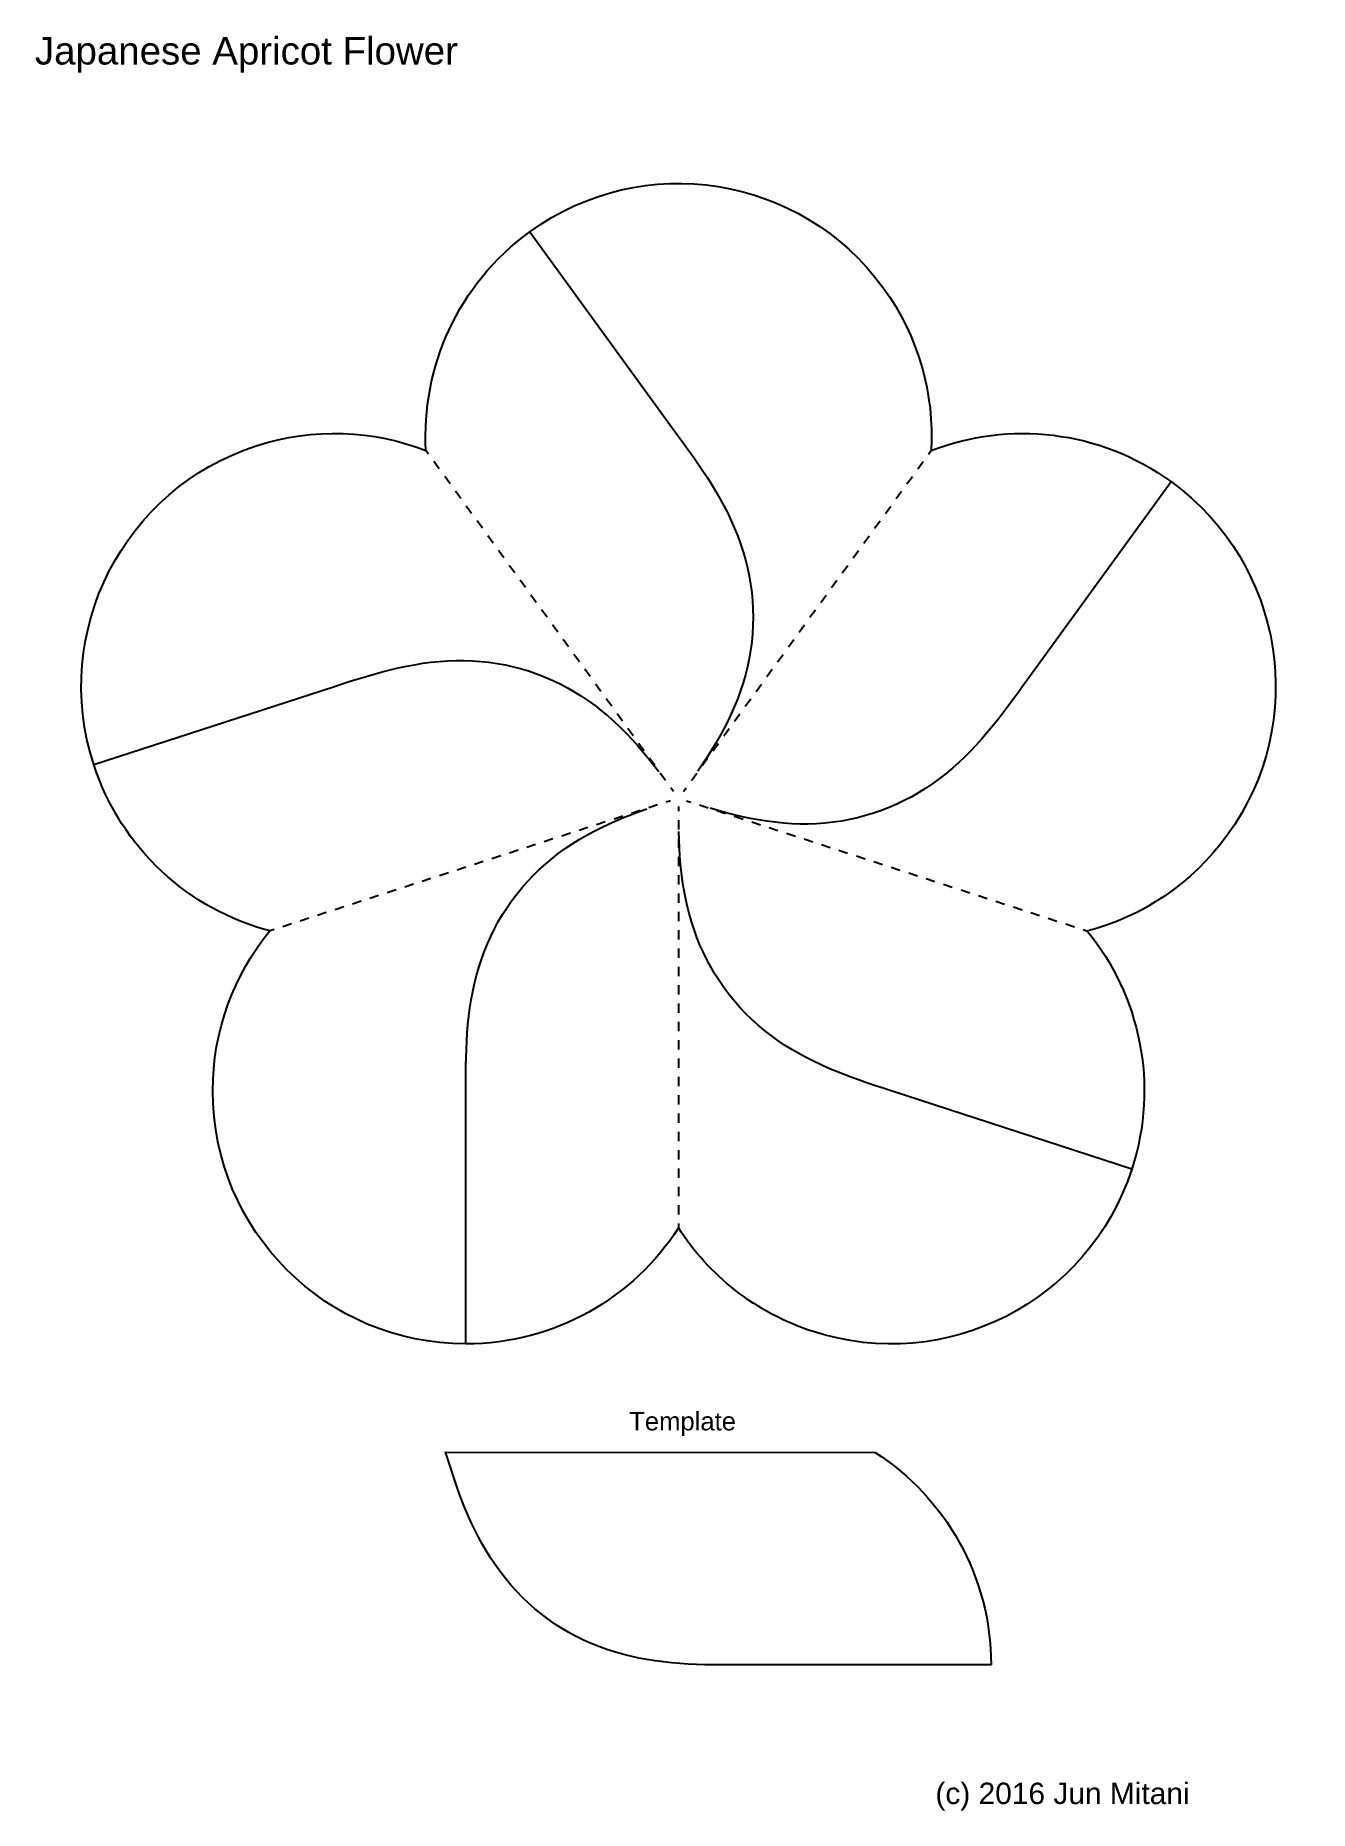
# Model space of a CAD drawing. Extents: x 11 to 211, y -288 to -9.
import ezdxf

# ---------------------------------------------------------------- set-up
doc = ezdxf.new("R2010")
doc.units = 0
for name, pattern in [('AI-LINETYPE-1', [2.878173, 1.439086, -1.439086]), ('AI-LINETYPE-2', [2.877728, 1.438864, -1.438864]), ('AI-LINETYPE-3', [2.877354, 1.438677, -1.438677]), ('AI-LINETYPE-4', [2.877157, 1.438578, -1.438578]), ('AI-LINETYPE-5', [2.8777, 1.43885, -1.43885])]:
    doc.linetypes.add(name, pattern=pattern)
for name, color, linetype in [('CUTLINE', 7, 'CONTINUOUS'), ('MOUNTAINLINE', 7, 'CONTINUOUS'), ('TEXT', 7, 'CONTINUOUS'), ('VALLEYLINE', 7, 'CONTINUOUS')]:
    doc.layers.add(name, color=color, linetype=linetype)

# ---------------------------------------------------------------- blocks, each defined once
blk = doc.blocks.new('BLOCK_3')
at = {"layer": 'CUTLINE', "color": 250}
blk.add_lwpolyline([(161.25, -264.76), (121.54, -264.76), (120.23, -264.76), (118.93, -264.76), (117.63, -264.74), (116.32, -264.72), (115.02, -264.68), (113.72, -264.62), (112.41, -264.54), (111.11, -264.43), (109.82, -264.29), (108.52, -264.12), (107.24, -263.92), (105.95, -263.68), (104.68, -263.4), (103.41, -263.08), (102.16, -262.72), (100.92, -262.32), (99.69, -261.88), (98.48, -261.39), (97.29, -260.86), (96.12, -260.28), (94.97, -259.66), (93.85, -259), (92.75, -258.3), (91.68, -257.55), (90.64, -256.76), (89.63, -255.94), (88.66, -255.07), (87.71, -254.17), (86.8, -253.24), (85.93, -252.27), (85.09, -251.27), (84.29, -250.24), (83.53, -249.18), (82.8, -248.1), (82.1, -247), (81.45, -245.87), (80.82, -244.73), (80.23, -243.57), (79.67, -242.39), (79.14, -241.2), (78.63, -239.99), (78.15, -238.78), (77.69, -237.56), (75.64, -231.39), (143.06, -231.4)], dxfattribs=at)
blk = doc.blocks.new('BLOCK_2')
at = {"layer": 'CUTLINE', "color": 250}
blk.add_open_spline([(143.06, -231.4), (154, -238.47), (161.25, -250.77), (161.25, -264.77)], degree=3, dxfattribs=at)
at = {"layer": 'CUTLINE'}
blk.add_blockref('BLOCK_3', (0, 0), dxfattribs=at)
blk = doc.blocks.new('BLOCK_4')
at = {"layer": 'VALLEYLINE', "color": 250}
blk.add_lwpolyline([(189.53, -79.05), (166.2, -111.17), (165.43, -112.22), (164.66, -113.28), (163.88, -114.32), (163.09, -115.36), (162.3, -116.4), (161.48, -117.41), (160.65, -118.42), (159.8, -119.41), (158.92, -120.38), (158.03, -121.32), (157.11, -122.24), (156.16, -123.14), (155.18, -124.01), (154.18, -124.84), (153.16, -125.65), (152.1, -126.42), (151.02, -127.15), (149.92, -127.84), (148.79, -128.49), (147.63, -129.1), (146.46, -129.66), (145.26, -130.18), (144.05, -130.66), (142.81, -131.08), (141.56, -131.46), (140.3, -131.79), (139.03, -132.08), (137.75, -132.31), (136.46, -132.5), (135.16, -132.63), (133.86, -132.72), (132.55, -132.77), (131.25, -132.77), (129.95, -132.72), (128.65, -132.63), (127.35, -132.5), (126.05, -132.33), (124.77, -132.13), (123.48, -131.89), (122.21, -131.62), (120.94, -131.32), (119.67, -131), (118.42, -130.65), (117.16, -130.29)], dxfattribs=at)
blk = doc.blocks.new('BLOCK_5')
at = {"layer": 'VALLEYLINE', "color": 250}
blk.add_lwpolyline([(183.33, -186.93), (145.57, -174.66), (144.33, -174.25), (143.09, -173.84), (141.85, -173.43), (140.62, -173), (139.39, -172.56), (138.17, -172.1), (136.96, -171.62), (135.76, -171.12), (134.56, -170.59), (133.39, -170.02), (132.23, -169.43), (131.08, -168.81), (129.95, -168.15), (128.85, -167.46), (127.77, -166.73), (126.71, -165.96), (125.68, -165.16), (124.68, -164.32), (123.71, -163.45), (122.78, -162.54), (121.88, -161.6), (121.01, -160.62), (120.19, -159.61), (119.4, -158.57), (118.65, -157.5), (117.95, -156.4), (117.29, -155.28), (116.67, -154.13), (116.09, -152.96), (115.56, -151.77), (115.07, -150.56), (114.63, -149.34), (114.23, -148.09), (113.87, -146.84), (113.55, -145.58), (113.27, -144.3), (113.03, -143.02), (112.83, -141.73), (112.66, -140.44), (112.52, -139.14), (112.42, -137.84), (112.33, -136.54), (112.27, -135.24), (112.23, -133.93)], dxfattribs=at)
blk = doc.blocks.new('BLOCK_6')
at = {"layer": 'VALLEYLINE', "color": 250}
blk.add_lwpolyline([(78.81, -214.37), (78.81, -174.66), (78.81, -173.35), (78.82, -172.05), (78.83, -170.74), (78.86, -169.44), (78.9, -168.14), (78.96, -166.83), (79.04, -165.53), (79.15, -164.23), (79.28, -162.93), (79.45, -161.64), (79.66, -160.35), (79.9, -159.07), (80.18, -157.8), (80.49, -156.53), (80.85, -155.28), (81.25, -154.04), (81.7, -152.81), (82.19, -151.6), (82.72, -150.41), (83.29, -149.24), (83.91, -148.09), (84.57, -146.97), (85.28, -145.87), (86.02, -144.8), (86.81, -143.76), (87.64, -142.75), (88.5, -141.77), (89.4, -140.83), (90.34, -139.92), (91.31, -139.05), (92.31, -138.21), (93.33, -137.41), (94.39, -136.64), (95.47, -135.91), (96.58, -135.22), (97.7, -134.56), (98.85, -133.94), (100.01, -133.35), (101.19, -132.79), (102.38, -132.25), (103.58, -131.75), (104.79, -131.27), (106.01, -130.81), (107.24, -130.37)], dxfattribs=at)
blk = doc.blocks.new('BLOCK_7')
at = {"layer": 'VALLEYLINE', "color": 250}
blk.add_lwpolyline([(20.42, -123.44), (58.19, -111.17), (59.43, -110.77), (60.67, -110.37), (61.91, -109.98), (63.16, -109.6), (64.41, -109.23), (65.67, -108.89), (66.93, -108.56), (68.2, -108.26), (69.48, -107.99), (70.76, -107.76), (72.05, -107.55), (73.34, -107.38), (74.64, -107.25), (75.94, -107.17), (77.25, -107.12), (78.55, -107.12), (79.85, -107.16), (81.15, -107.25), (82.45, -107.39), (83.74, -107.57), (85.03, -107.81), (86.3, -108.09), (87.56, -108.42), (88.81, -108.8), (90.04, -109.23), (91.26, -109.7), (92.45, -110.22), (93.63, -110.79), (94.78, -111.39), (95.91, -112.05), (97.02, -112.74), (98.1, -113.47), (99.15, -114.24), (100.18, -115.04), (101.18, -115.88), (102.15, -116.74), (103.1, -117.64), (104.02, -118.56), (104.92, -119.51), (105.79, -120.48), (106.64, -121.47), (107.48, -122.47), (108.29, -123.49), (109.09, -124.52)], dxfattribs=at)
blk = doc.blocks.new('BLOCK_8')
at = {"layer": 'VALLEYLINE', "color": 250}
blk.add_lwpolyline([(88.85, -39.81), (112.19, -71.93), (112.96, -72.99), (113.72, -74.05), (114.48, -75.11), (115.22, -76.18), (115.96, -77.26), (116.67, -78.34), (117.37, -79.45), (118.05, -80.56), (118.7, -81.69), (119.32, -82.84), (119.91, -84), (120.47, -85.18), (121, -86.37), (121.48, -87.58), (121.93, -88.81), (122.34, -90.05), (122.7, -91.3), (123.01, -92.57), (123.28, -93.84), (123.51, -95.13), (123.68, -96.42), (123.81, -97.72), (123.88, -99.02), (123.91, -100.32), (123.88, -101.63), (123.81, -102.93), (123.68, -104.23), (123.51, -105.52), (123.28, -106.81), (123.01, -108.08), (122.7, -109.35), (122.34, -110.6), (121.93, -111.84), (121.48, -113.07), (121, -114.28), (120.47, -115.47), (119.91, -116.65), (119.32, -117.81), (118.7, -118.96), (118.05, -120.09), (117.37, -121.2), (116.67, -122.3), (115.96, -123.39), (115.22, -124.47)], dxfattribs=at)
blk = doc.blocks.new('BLOCK_12')
at = {"layer": 'MOUNTAINLINE', "color": 250}
for points in [[(113.43, -129.12), (114.1, -129.34)], [(175.69, -149.35), (176.36, -149.57)]]:
    blk.add_lwpolyline(points, dxfattribs=at)
at = {"layer": 'MOUNTAINLINE', "color": 250, "linetype": 'AI-LINETYPE-1'}
blk.add_lwpolyline([(115.47, -129.78), (175.01, -149.13)], dxfattribs=at)
blk = doc.blocks.new('BLOCK_11')
at = {"layer": 'MOUNTAINLINE'}
blk.add_blockref('BLOCK_12', (0, 0), dxfattribs=at)
blk = doc.blocks.new('BLOCK_10')
at = {"layer": 'MOUNTAINLINE'}
blk.add_blockref('BLOCK_11', (0, 0), dxfattribs=at)
blk = doc.blocks.new('BLOCK_9')
at = {"layer": 'MOUNTAINLINE'}
blk.add_blockref('BLOCK_10', (0, 0), dxfattribs=at)
blk = doc.blocks.new('BLOCK_16')
at = {"layer": 'MOUNTAINLINE', "color": 250}
for points in [[(112.19, -130.02), (112.19, -130.73)], [(112.19, -195.48), (112.19, -196.18)]]:
    blk.add_lwpolyline(points, dxfattribs=at)
at = {"layer": 'MOUNTAINLINE', "color": 250, "linetype": 'AI-LINETYPE-2'}
blk.add_lwpolyline([(112.19, -132.17), (112.19, -194.76)], dxfattribs=at)
blk = doc.blocks.new('BLOCK_15')
at = {"layer": 'MOUNTAINLINE'}
blk.add_blockref('BLOCK_16', (0, 0), dxfattribs=at)
blk = doc.blocks.new('BLOCK_14')
at = {"layer": 'MOUNTAINLINE'}
blk.add_blockref('BLOCK_15', (0, 0), dxfattribs=at)
blk = doc.blocks.new('BLOCK_13')
at = {"layer": 'MOUNTAINLINE'}
blk.add_blockref('BLOCK_14', (0, 0), dxfattribs=at)
blk = doc.blocks.new('BLOCK_20')
at = {"layer": 'MOUNTAINLINE', "color": 250, "linetype": 'AI-LINETYPE-3'}
blk.add_lwpolyline([(108.91, -129.78), (49.39, -149.12)], dxfattribs=at)
at = {"layer": 'MOUNTAINLINE', "color": 250}
for points in [[(110.95, -129.12), (110.28, -129.34)], [(48.71, -149.34), (48.04, -149.56)]]:
    blk.add_lwpolyline(points, dxfattribs=at)
blk = doc.blocks.new('BLOCK_19')
at = {"layer": 'MOUNTAINLINE'}
blk.add_blockref('BLOCK_20', (0, 0), dxfattribs=at)
blk = doc.blocks.new('BLOCK_18')
at = {"layer": 'MOUNTAINLINE'}
blk.add_blockref('BLOCK_19', (0, 0), dxfattribs=at)
blk = doc.blocks.new('BLOCK_17')
at = {"layer": 'MOUNTAINLINE'}
blk.add_blockref('BLOCK_18', (0, 0), dxfattribs=at)
blk = doc.blocks.new('BLOCK_24')
at = {"layer": 'MOUNTAINLINE', "color": 250}
for points in [[(72.96, -74.72), (72.54, -74.15)], [(111.42, -127.66), (111.01, -127.09)]]:
    blk.add_lwpolyline(points, dxfattribs=at)
at = {"layer": 'MOUNTAINLINE', "color": 250, "linetype": 'AI-LINETYPE-4'}
blk.add_lwpolyline([(110.16, -125.93), (73.38, -75.3)], dxfattribs=at)
blk = doc.blocks.new('BLOCK_23')
at = {"layer": 'MOUNTAINLINE'}
blk.add_blockref('BLOCK_24', (0, 0), dxfattribs=at)
blk = doc.blocks.new('BLOCK_22')
at = {"layer": 'MOUNTAINLINE'}
blk.add_blockref('BLOCK_23', (0, 0), dxfattribs=at)
blk = doc.blocks.new('BLOCK_21')
at = {"layer": 'MOUNTAINLINE'}
blk.add_blockref('BLOCK_22', (0, 0), dxfattribs=at)
blk = doc.blocks.new('BLOCK_28')
at = {"layer": 'MOUNTAINLINE', "color": 250}
for points in [[(151.43, -74.71), (151.84, -74.14)], [(112.96, -127.66), (113.37, -127.09)]]:
    blk.add_lwpolyline(points, dxfattribs=at)
at = {"layer": 'MOUNTAINLINE', "color": 250, "linetype": 'AI-LINETYPE-5'}
blk.add_lwpolyline([(114.22, -125.93), (151.01, -75.29)], dxfattribs=at)
blk = doc.blocks.new('BLOCK_27')
at = {"layer": 'MOUNTAINLINE'}
blk.add_blockref('BLOCK_28', (0, 0), dxfattribs=at)
blk = doc.blocks.new('BLOCK_26')
at = {"layer": 'MOUNTAINLINE'}
blk.add_blockref('BLOCK_27', (0, 0), dxfattribs=at)
blk = doc.blocks.new('BLOCK_25')
at = {"layer": 'MOUNTAINLINE'}
blk.add_blockref('BLOCK_26', (0, 0), dxfattribs=at)

msp = doc.modelspace()

# ---------------------------------------------------------------- linework, layer by layer
at = {"layer": 'CUTLINE', "color": 250}
for points in [[(72.55, -74.15), (71.83, -61.14), (77.53, -48.04), (88.86, -39.81), (106.6, -26.92), (131.43, -30.85), (144.32, -48.6), (149.92, -56.3), (152.34, -65.34), (151.84, -74.15)], [(151.84, -74.15), (164, -69.45), (178.21, -70.83), (189.54, -79.06), (207.28, -91.95), (211.21, -116.78), (198.32, -134.52), (192.73, -142.22), (184.88, -147.32), (176.34, -149.57)], [(48.04, -149.56), (35.44, -146.22), (24.75, -136.75), (20.42, -123.44), (13.65, -102.58), (25.06, -80.18), (45.92, -73.41), (54.97, -70.46), (64.32, -70.95), (72.55, -74.15)], [(112.19, -196.18), (105.12, -207.12), (92.81, -214.37), (78.81, -214.37), (56.88, -214.37), (39.1, -196.59), (39.1, -174.66), (39.1, -165.14), (42.45, -156.4), (48.04, -149.56)], [(176.34, -149.57), (184.57, -159.68), (187.66, -173.62), (183.33, -186.94), (176.55, -207.79), (154.15, -219.21), (133.3, -212.43), (124.24, -209.49), (116.97, -203.6), (112.19, -196.18)]]:
    msp.add_open_spline(points, degree=3, knots=[0, 0, 0, 0, 1, 1, 1, 2, 2, 2, 3, 3, 3, 3], dxfattribs=at)

# ---------------------------------------------------------------- block references
at = {"layer": 'CUTLINE'}
msp.add_blockref('BLOCK_2', (0, 0), dxfattribs=at)
at = {"layer": 'MOUNTAINLINE'}
for name in ['BLOCK_21', 'BLOCK_25', 'BLOCK_17', 'BLOCK_13', 'BLOCK_9']:
    msp.add_blockref(name, (0, 0), dxfattribs=at)
at = {"layer": 'VALLEYLINE'}
for name in ['BLOCK_8', 'BLOCK_4', 'BLOCK_7', 'BLOCK_6', 'BLOCK_5']:
    msp.add_blockref(name, (0, 0), dxfattribs=at)

# ---------------------------------------------------------------- texts
at = {"layer": 'TEXT', "color": 7, "attachment_point": 7}
for s, insert, char_height in [('\\fArial|b0|i0|c0|p34;\\W1;Japanese Apricot Flower', (11.19, -14.86), 4.318), ('\\fArial|b0|i0|c0|p34;\\W1;Template', (104.45, -228.82), 2.8787), ('\\fArial|b0|i0|c0|p34;\\W1;(c) 2016 Jun Mitani', (152.51, -287.61), 3.3584)]:
    msp.add_mtext(s, dxfattribs=dict(at, insert=insert, char_height=char_height))

doc.saveas('drawing.dxf')
